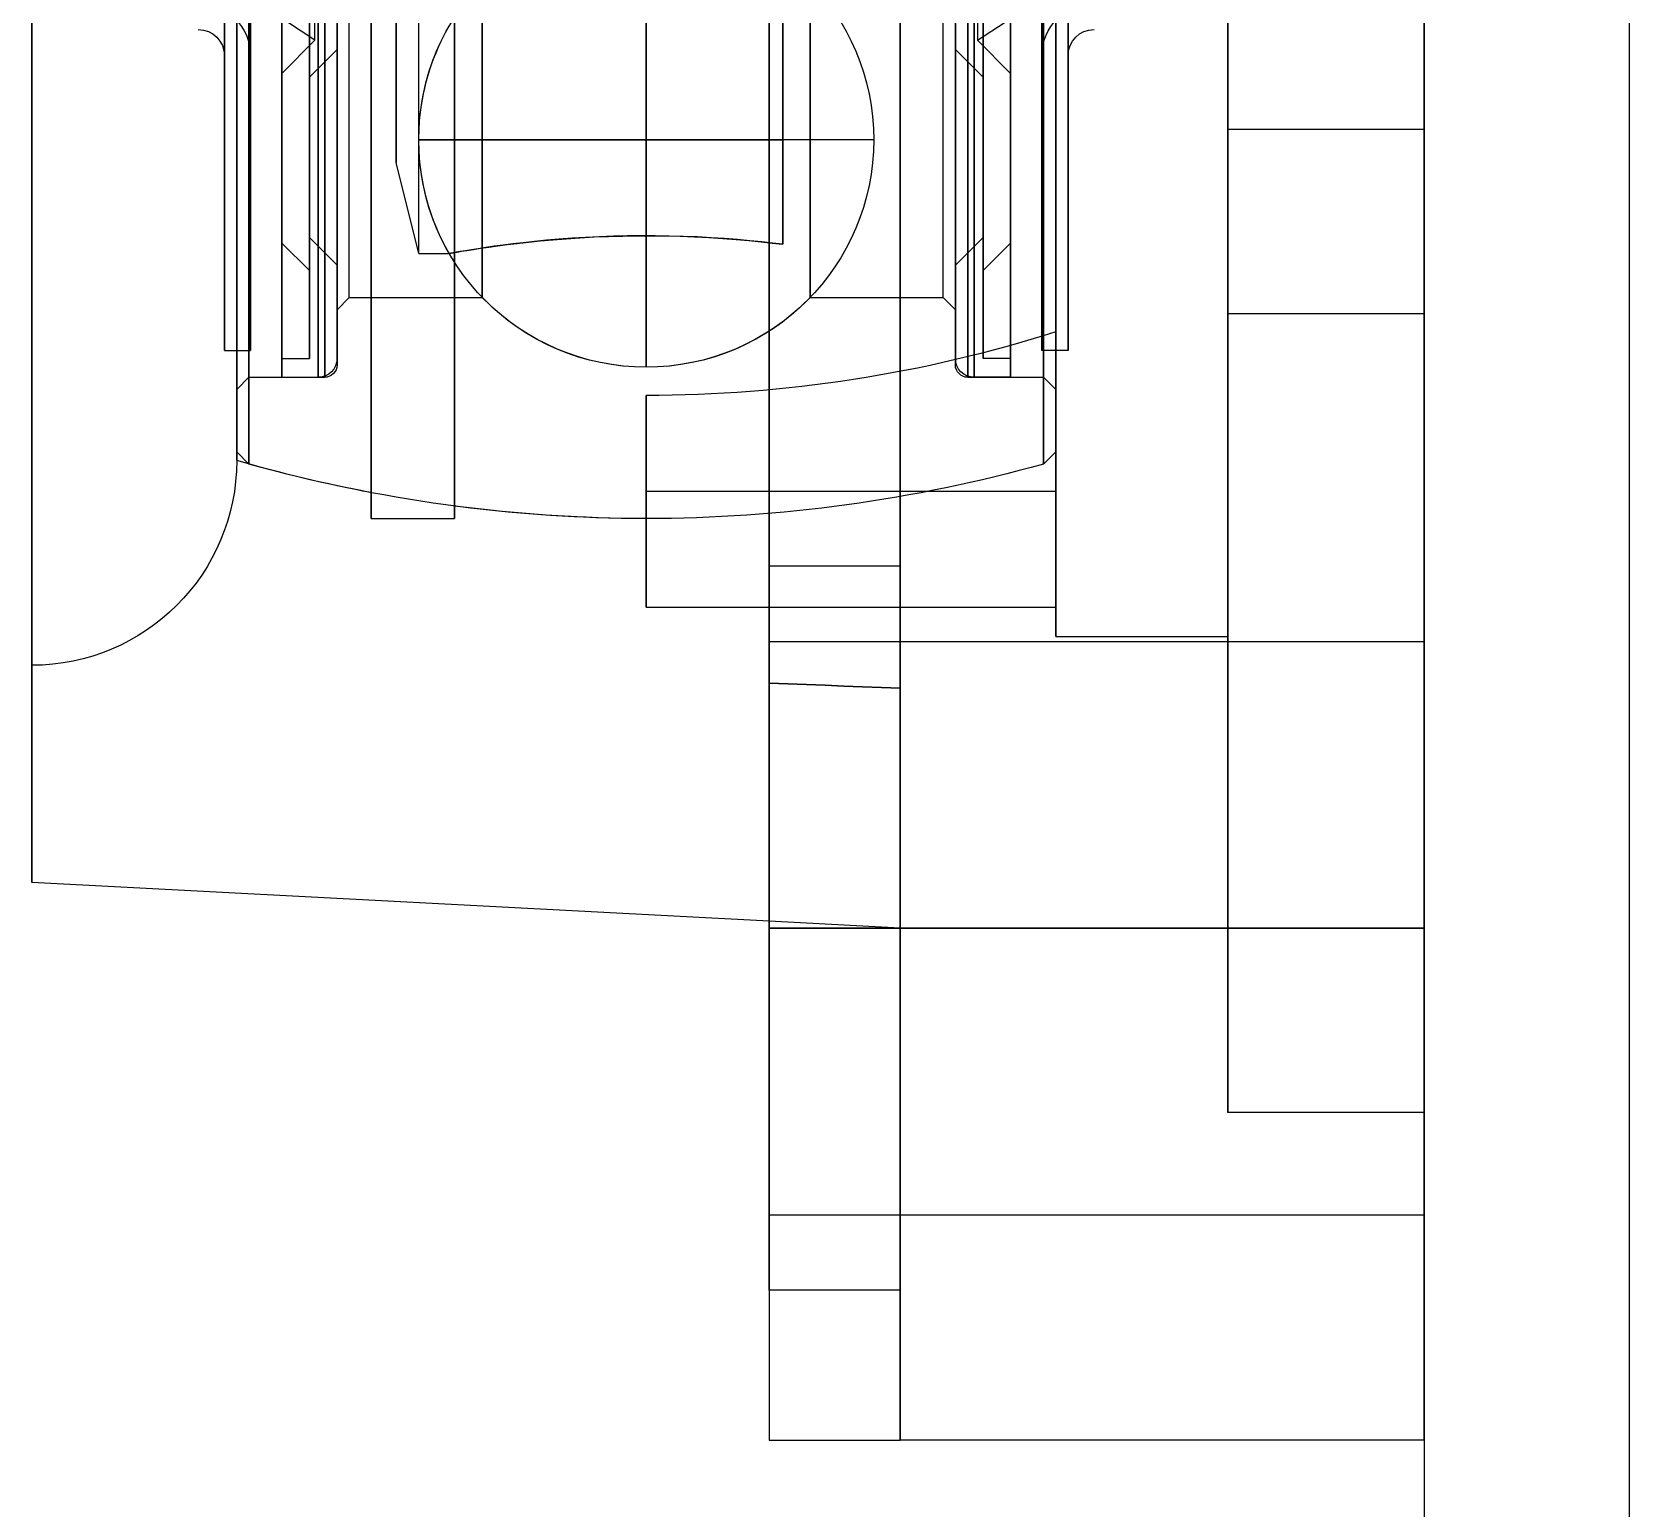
# Model space of a CAD drawing. Header units: millimetres. Extents: x 150937 to 394412, y 327166 to 584759.
# Drawn here: x 245596.45 to 245635.45, y 485913.99 to 485950.03 of the extents above; entities that cross this region are included whole.
import ezdxf

# ---------------------------------------------------------------- set-up
doc = ezdxf.new("R2010")
doc.units = ezdxf.units.MM
doc.layers.add('MAIN-1', color=7, linetype='Continuous')

# ---------------------------------------------------------------- blocks, each defined once
blk = doc.blocks.new('Bearing_ucf207')
at = {"layer": 'MAIN-1'}
for p, q in [((0, -46), (0, 46)), ((0, 46), (0, -46)), ((12.8, -46), (12.8, 46)), ((12.8, 46), (12.8, -46)), ((34, -39.583), (34, 39.583)), ((34, 39.583), (34, -39.583)), ((29, 34.583), (29, -34.583)), ((29, -34.369), (29, 34.369)), ((11.45, -32.25), (11.45, 32.25)), ((11.45, -32.094), (11.45, 32.093)), ((11.45, 32.093), (11.45, -32.094)), ((19, 32.305), (19, -32.305)), ((19, -32.305), (19, 32.305)), ((26.55, -32.25), (26.55, 32.25)), ((26.55, 32.25), (26.55, -32.25)), ((26.55, 32.093), (26.55, -32.094)), ((26.55, -32.094), (26.55, 32.093)), ((9, 31.443), (9, -31.443)), ((9, -31.443), (9, 31.443)), ((0, 26.5), (0, -26.5)), ((0, -26.5), (0, 26.5)), ((4.8, 26.5), (4.8, -26.5)), ((4.8, -26.5), (4.8, 26.5)), ((8.7, 24.696), (8.7, -24.696)), ((9.338, -24.696), (9.338, 24.696)), ((9.338, 24.696), (9.338, -24.696)), ((28.662, 24.696), (28.662, -24.696)), ((28.662, -24.696), (28.662, 24.696)), ((29.3, -24.696), (29.3, 24.696)), ((4.8, -38.88), (4.8, 0)), ((8.7, 0), (8.7, -31.899)), ((8.7, -31.899), (8.7, 0)), ((8.7, -24.696), (8.7, 0)), ((9, 0), (9, -38.88)), ((9, -38.88), (9, 0)), ((9, 0), (9, -34.369)), ((9, -34.369), (9, 0)), ((9, -32.85), (9, 0)), ((9.3, -34.669), (9.3, 0)), ((9.3, 0), (9.3, -34.669)), ((9.3, -32.55), (9.3, 0)), ((9.338, 0), (9.338, -31.899)), ((9.338, -31.899), (9.338, 0)), ((10.102, 0), (10.102, -32.55)), ((10.102, -32.55), (10.102, 0)), ((10.102, 0), (10.102, -25.131)), ((10.102, 0), (10.102, -32.094)), ((10.102, 0), (10.102, -29.272)), ((10.102, -29.272), (10.102, 0)), ((10.776, 0), (10.776, -29.137)), ((10.776, -29.137), (10.776, 0)), ((10.776, 0), (10.776, -32.094)), ((10.776, -32.094), (10.776, 0)), ((10.776, 0), (10.776, -29.946)), ((10.776, 0), (10.776, -25.224)), ((10.911, 0), (10.911, -24.322)), ((10.993, -32.55), (10.993, 0)), ((10.993, 0), (10.993, -32.55)), ((11.15, -32.55), (11.15, 0)), ((11.15, 0), (11.15, -32.55)), ((11.45, -30.9), (11.45, 0)), ((11.45, 0), (11.45, -32.25)), ((11.45, 0), (11.45, -29.811)), ((11.45, 0), (11.45, -24.55)), ((11.45, -24.55), (11.45, 0)), ((11.75, -30.6), (11.75, 0)), ((14.996, -30.6), (14.996, 0)), ((14.996, 0), (14.996, -30.6)), ((23.004, 0), (23.004, -30.6)), ((23.004, -30.6), (23.004, 0)), ((23.68, -36), (23.68, 0)), ((24.555, -29.528), (24.555, 0)), ((25.11, -27.306), (25.11, 0)), ((25.72, -36), (25.72, 0)), ((26.25, -30.6), (26.25, 0)), ((26.55, -30.9), (26.55, 0)), ((26.55, -24.55), (26.55, 0)), ((26.55, -29.811), (26.55, 0)), ((26.85, -32.55), (26.85, 0)), ((26.85, 0), (26.85, -32.55)), ((27.007, 0), (27.007, -32.55)), ((27.007, -32.55), (27.007, 0)), ((27.089, -24.322), (27.089, 0)), ((27.224, -25.224), (27.224, 0)), ((27.224, -29.946), (27.224, 0)), ((27.224, 0), (27.224, -32.094)), ((27.224, -32.094), (27.224, 0)), ((27.224, 0), (27.224, -29.137)), ((27.224, -29.137), (27.224, 0)), ((27.897, 0), (27.897, -32.55)), ((27.897, -32.55), (27.897, 0)), ((27.897, -29.272), (27.897, 0)), ((27.897, -32.094), (27.897, 0)), ((27.897, -25.131), (27.897, 0)), ((28.662, 0), (28.662, -31.899)), ((28.662, -31.899), (28.662, 0)), ((28.7, -34.669), (28.7, 0)), ((28.7, 0), (28.7, -34.669)), ((28.7, -32.55), (28.7, 0)), ((29, 0), (29, -34.369)), ((29, -34.369), (29, 0)), ((29, -32.85), (29, 0)), ((29.3, 0), (29.3, -31.899)), ((29.3, -31.899), (29.3, 0)), ((29.3, 0), (29.3, -24.696)), ((34, 0), (34, -44.889)), ((34, -44.889), (34, 0)), ((25.11, -0.811), (25.11, -27.306)), ((23.68, -2.392), (23.68, -35.695)), ((23.68, -2.392), (23.68, -36)), ((23.68, -35.695), (23.68, -2.392)), ((25.72, -2.392), (25.72, -35.367)), ((25.72, -2.392), (25.72, -36)), ((25.72, -35.367), (25.72, -2.392)), ((15.667, -3.638), (15.667, -29.303)), ((15.667, -29.303), (15.667, -3.638)), ((12.8, -37.161), (12.8, -22.464)), ((12.8, -22.464), (12.8, -37.161)), ((16, -22.341), (16, -40.019)), ((16, -37.161), (16, -22.341)), ((16, -40.019), (16, -22.341)), ((16, -22.341), (16, -37.161)), ((15.667, -23.748), (15.667, -26.75)), ((15.667, -26.75), (15.667, -23.748)), ((10.911, -24.322), (10.237, -23.876)), ((27.089, -24.322), (27.763, -23.876)), ((10.102, -25.131), (10.911, -24.322)), ((10.776, -25.224), (11.45, -24.55)), ((27.224, -25.224), (26.55, -24.55)), ((27.897, -25.131), (27.089, -24.322)), ((0, -31), (0, -26.5)), ((0, -31), (0, -26.5)), ((0, -26.5), (4.8, -26.5)), ((0, -26.5), (4.8, -26.5)), ((4.8, -26.5), (4.8, -31)), ((4.8, -31), (4.8, -26.5)), ((13.445, -26.75), (19, -26.75)), ((15.667, -26.75), (19, -26.75)), ((19, -26.75), (15.667, -26.75)), ((15.667, -29.303), (15.667, -26.75)), ((15.667, -26.75), (15.667, -29.303)), ((19, -26.75), (24.555, -26.75)), ((24.555, -26.75), (19, -26.75)), ((24.555, -29.528), (25.11, -27.306)), ((11.45, -29.811), (10.776, -29.137)), ((15.913, -29.273), (16.181, -29.243)), ((16.196, -29.242), (15.921, -29.272)), ((16.181, -29.243), (16.467, -29.215)), ((16.491, -29.213), (16.196, -29.242)), ((16.467, -29.215), (16.77, -29.188)), ((16.804, -29.185), (16.491, -29.213)), ((16.77, -29.188), (17.087, -29.163)), ((17.132, -29.16), (16.804, -29.185)), ((17.087, -29.163), (17.415, -29.142)), ((17.47, -29.139), (17.132, -29.16)), ((17.415, -29.142), (17.751, -29.124)), ((17.818, -29.121), (17.47, -29.139)), ((17.751, -29.124), (18.093, -29.11)), ((18.17, -29.108), (17.818, -29.121)), ((18.093, -29.11), (18.437, -29.101)), ((18.522, -29.099), (18.17, -29.108)), ((18.437, -29.101), (18.778, -29.096)), ((18.872, -29.095), (18.522, -29.099)), ((18.778, -29.096), (19.115, -29.095)), ((19.218, -29.096), (18.872, -29.095)), ((19.115, -29.095), (19.455, -29.099)), ((19.569, -29.101), (19.218, -29.096)), ((19.455, -29.099), (19.798, -29.107)), ((19.922, -29.111), (19.569, -29.101)), ((19.798, -29.107), (20.141, -29.119)), ((20.273, -29.125), (19.922, -29.111)), ((20.141, -29.119), (20.48, -29.136)), ((20.619, -29.144), (20.273, -29.125)), ((20.48, -29.136), (20.811, -29.156)), ((20.955, -29.166), (20.619, -29.144)), ((20.811, -29.156), (21.132, -29.18)), ((21.279, -29.192), (20.955, -29.166)), ((21.132, -29.18), (21.439, -29.206)), ((21.587, -29.22), (21.279, -29.192)), ((21.439, -29.206), (21.731, -29.234)), ((21.878, -29.25), (21.587, -29.22)), ((21.731, -29.234), (22.004, -29.264)), ((22.148, -29.28), (21.878, -29.25)), ((26.55, -29.811), (27.224, -29.137)), ((10.776, -29.946), (10.102, -29.272)), ((15.921, -29.272), (15.667, -29.303)), ((15.667, -29.303), (15.913, -29.273)), ((22.004, -29.264), (22.258, -29.293)), ((22.395, -29.31), (22.148, -29.28)), ((22.258, -29.293), (22.491, -29.323)), ((22.627, -29.341), (22.395, -29.31)), ((22.491, -29.323), (22.711, -29.352)), ((22.844, -29.371), (22.627, -29.341)), ((22.711, -29.352), (22.916, -29.382)), ((23.043, -29.4), (22.844, -29.371)), ((22.916, -29.382), (23.103, -29.41)), ((23.221, -29.428), (23.043, -29.4)), ((23.103, -29.41), (23.27, -29.436)), ((23.378, -29.453), (23.221, -29.428)), ((23.27, -29.436), (23.417, -29.46)), ((23.511, -29.475), (23.378, -29.453)), ((23.417, -29.46), (23.54, -29.48)), ((23.62, -29.494), (23.511, -29.475)), ((23.54, -29.48), (23.641, -29.497)), ((23.703, -29.508), (23.62, -29.494)), ((23.641, -29.497), (23.718, -29.511)), ((23.762, -29.519), (23.703, -29.508)), ((23.718, -29.511), (23.772, -29.52)), ((23.797, -29.525), (23.762, -29.519)), ((23.772, -29.52), (23.802, -29.526)), ((23.811, -29.527), (23.797, -29.525)), ((23.802, -29.526), (23.811, -29.527)), ((24.555, -29.528), (23.811, -29.528)), ((27.224, -29.946), (27.897, -29.272)), ((11.45, -30.9), (11.75, -30.6)), ((14.996, -30.6), (11.75, -30.6)), ((26.25, -30.6), (23.004, -30.6)), ((26.55, -30.9), (26.25, -30.6)), ((0, -31), (0, -46)), ((0, -46), (0, -31)), ((0, -31), (4.8, -31)), ((0, -31), (4.8, -31)), ((4.8, -31), (4.8, -46)), ((4.8, -46), (4.8, -31)), ((9, -31.443), (9, -35.339)), ((9, -35.339), (9, -31.443)), ((8.7, -31.899), (9.338, -31.899)), ((29.3, -31.899), (28.662, -31.899)), ((10.102, -32.094), (10.776, -32.094)), ((27.897, -32.094), (27.224, -32.094)), ((9, -32.85), (9.3, -32.55)), ((11.15, -32.55), (9.3, -32.55)), ((10.102, -32.55), (10.993, -32.55)), ((28.7, -32.55), (26.85, -32.55)), ((27.897, -32.55), (27.007, -32.55)), ((29, -32.85), (28.7, -32.55)), ((19, -32.995), (19, -36)), ((19, -36), (19, -32.995)), ((19, -35.339), (19, -32.995)), ((19, -32.995), (19, -35.339)), ((9.3, -34.669), (9, -34.369)), ((28.7, -34.669), (29, -34.369)), ((29, -34.583), (29, -34.369)), ((9, -35.339), (19, -35.339)), ((9, -35.339), (19, -35.339)), ((9, -38.16), (9, -35.339)), ((19, -35.339), (19, -38.16)), ((19, -38.16), (19, -35.339)), ((25.72, -36), (23.68, -36)), ((12.8, -37.161), (16, -37.161)), ((12.8, -46), (12.8, -37.161)), ((12.8, -37.161), (12.8, -46)), ((12.8, -37.161), (16, -37.161)), ((16, -37.161), (16, -58.5)), ((16, -37.161), (16, -58.5)), ((19, -38.16), (9, -38.16)), ((0, -46), (0, -39)), ((0, -46), (0, -39)), ((16, -39), (0, -39)), ((16, -39), (0, -39)), ((9, -38.88), (4.8, -38.88)), ((16, -39), (16, -46)), ((16, -39), (16, -46)), ((13.258, -40.124), (12.8, -40.142)), ((12.8, -40.142), (13.258, -40.124)), ((12.8, -40.142), (12.8, -54.839)), ((12.8, -40.142), (12.8, -46)), ((12.8, -54.839), (12.8, -40.142)), ((13.716, -40.107), (13.258, -40.124)), ((13.258, -40.124), (13.716, -40.107)), ((14.173, -40.089), (13.716, -40.107)), ((13.716, -40.107), (14.173, -40.089)), ((14.63, -40.071), (14.173, -40.089)), ((14.173, -40.089), (14.63, -40.071)), ((15.087, -40.054), (14.63, -40.071)), ((14.63, -40.071), (15.087, -40.054)), ((15.544, -40.036), (15.087, -40.054)), ((15.087, -40.054), (15.544, -40.036)), ((16, -40.019), (15.544, -40.036)), ((15.544, -40.036), (16, -40.019)), ((16, -40.019), (16, -54.839)), ((16, -54.839), (16, -40.019)), ((16, -45.832), (34, -44.889)), ((0, -58.5), (0, -46)), ((0, -58.5), (0, -46)), ((0, -50.5), (0, -46)), ((0, -50.5), (0, -46)), ((0, -53), (0, -46)), ((0, -53), (0, -46)), ((16, -46), (0, -46)), ((0, -46), (16, -46)), ((16, -46), (0, -46)), ((0, -46), (16, -46)), ((0, -46), (4.8, -46)), ((0, -46), (4.8, -46)), ((0, -46), (12.8, -46)), ((0, -46), (12.8, -46)), ((4.8, -46), (4.8, -50.5)), ((4.8, -50.5), (4.8, -46)), ((12.8, -46), (16, -45.832)), ((12.8, -58.5), (12.8, -46)), ((12.8, -46), (12.8, -58.5)), ((16, -46), (16, -53)), ((16, -46), (16, -53)), ((0, -50.5), (0, -50.5)), ((0, -50.5), (4.8, -50.5)), ((0, -50.5), (4.8, -50.5)), ((4.8, -50.5), (4.8, -50.5)), ((16, -53), (0, -53)), ((16, -53), (0, -53)), ((12.8, -54.839), (16, -54.839)), ((12.8, -54.839), (12.8, -58.5)), ((12.8, -54.839), (16, -54.839)), ((12.8, -58.5), (12.8, -54.839)), ((16, -54.839), (16, -58.5)), ((0, -58.5), (0, -58.5)), ((0, -58.5), (12.8, -58.5)), ((0, -58.5), (12.8, -58.5)), ((12.8, -58.5), (12.8, -58.5)), ((16, -58.5), (12.8, -58.5)), ((16, -58.5), (12.8, -58.5))]:
    blk.add_line(p, q, dxfattribs=at)
for centre, radius, start, end in [((19, -26.75), 5.555, 0, 180), ((8.062, -24.696), 1.276, 0, 90), ((29.938, -24.696), 1.276, 90, 180), ((8.062, -24.696), 0.638, 0, 90), ((19, -26.75), 5.555, 0, 30), ((29.938, -24.696), 0.638, 90, 180), ((19, -26.75), 5.555, 180, 0), ((19, -26.75), 5.555, 330, 0), ((19, -26.75), 5.555, 223.8736, 270), ((19, -26.75), 5.555, 270, 316.1264), ((19, 0), 32.995, 252.3573, 270), ((19, 0), 32.995, 252.3573, 270), ((10.993, -32.094), 0.456, 270, 0), ((11.15, -32.25), 0.3, 270, 0), ((27.007, -32.094), 0.456, 180, 270), ((26.85, -32.25), 0.3, 180, 270), ((19, 0), 36, 254.3688, 270), ((19, 0), 36, 270, 285.6312), ((19, 0), 36, 280.7583, 286.1276), ((34, -34.583), 5, 180, 270), ((19, 0), 36, 270, 277.4696)]:
    blk.add_arc(centre, radius, start, end, dxfattribs=at)
blk = doc.blocks.new('C-1S DRUM RIGHT')
for p, q in [((112, 252.891), (112, 0)), ((117, 252.891), (117, 0))]:
    blk.add_line(p, q)
at = {"xscale": -1}
blk.add_blockref('Bearing_ucf207', (112, 119.12), dxfattribs=at)

msp = doc.modelspace()

# ---------------------------------------------------------------- block references
msp.add_blockref('C-1S DRUM RIGHT', (245518.451, 485855.033))

doc.saveas('drawing.dxf')
